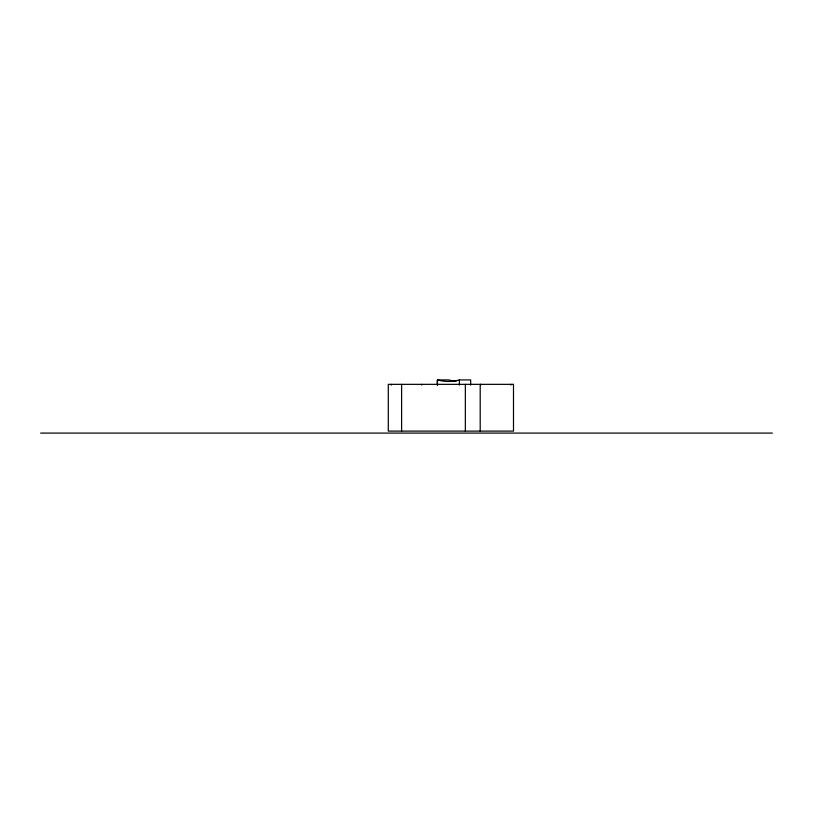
<?xml version="1.0" encoding="UTF-8"?>
<svg xmlns="http://www.w3.org/2000/svg" width="813" height="813" viewBox="0 0 813 813"><rect width="100%" height="100%" fill="white"/><g stroke="black" fill="none" stroke-linecap="round" stroke-linejoin="round"><path stroke-width="1.22" d="M437.485 385.098L437.485 379.915A134.988 73.322 90 0 0 459.386 379.915L470.666 379.915L470.666 385.098M40.65 433.085L772.35 433.085M510.889 384.346L510.889 385.098M480.656 384.346L480.656 385.098M480.198 384.346L480.198 431.114M465.351 384.346L465.351 431.114M459.386 379.915L459.386 385.098M437.292 385.098L437.292 379.915L448.766 379.915A134.988 73.322 90 0 0 456.052 381.256M421.662 384.346L421.662 385.098M401.612 384.346L401.612 431.114M391.429 384.346L391.429 385.098M513.491 384.346L388.289 384.346L388.289 431.114L513.491 431.114L513.491 384.346"/></g></svg>
